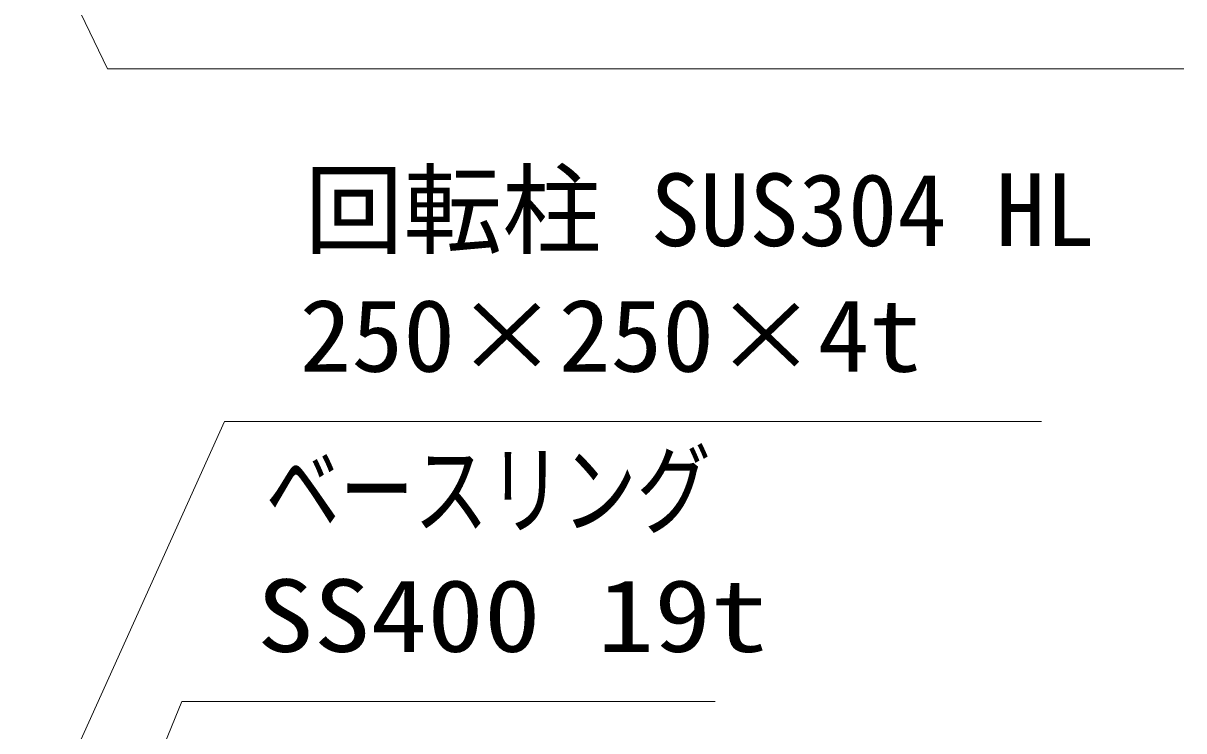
# Model space of a CAD drawing. Units: millimetres, scale not verified. Extents: x -11880 to 11880, y -8400 to 8400.
# Drawn here: x 5627 to 7567, y 1489 to 2671 of the extents above; entities that cross this region are included whole.
import ezdxf
from ezdxf.enums import TextEntityAlignment as Align

# ---------------------------------------------------------------- set-up
doc = ezdxf.new("R2010")
doc.units = ezdxf.units.MM
doc.header["$LTSCALE"] = 30
doc.layers.add('0-3_寸法線', color=4, linetype='Continuous', lineweight=18)
doc.styles.add('ＭＳ ゴシック', font='')
doc.styles.get('ＭＳ ゴシック').set_extended_font_data('MS Gothic')

# ---------------------------------------------------------------- blocks, each defined once
blk = doc.blocks.new('S41')
at = {"layer": '0-3_寸法線'}
for points in [[(5430056.6, 81902371.1), (5403306.2, 81902371.1), (5377691.9, 81839681.8), (5376557.2, 81836904.7)], [(5377229, 81839871), (5376557.2, 81836904.7), (5378154.8, 81839492.7)]]:
    blk.add_lwpolyline(points, dxfattribs=at)
at = {"layer": '0-3_寸法線', "color": 254, "style": 'ＭＳ ゴシック'}
for s, width, p in [('ベースリング', 0.75, (5407506.2, 81910071.6)), ('SS400 19t', 1.15, (5407074.2, 81903771.6))]:
    blk.add_text(s, height=3637, dxfattribs=dict(at, width=width)).set_placement(p, align=Align.BOTTOM_LEFT)
blk = doc.blocks.new('S51')
at = {"layer": '0-3_寸法線'}
blk.add_lwpolyline([(5453551.5, 81934085.3), (5399585.1, 81934085.3), (5380801.3, 81972992.2), (5379497, 81975693.9)], dxfattribs=at)
blk = doc.blocks.new('S56')
at = {"layer": '0-3_寸法線'}
blk.add_lwpolyline([(5446424.5, 81916412.4), (5405446.9, 81916412.4), (5380849.2, 81861938.9), (5379614.5, 81859204.7)], dxfattribs=at)
at = {"layer": '0-3_寸法線', "color": 254, "style": 'ＭＳ ゴシック'}
blk.add_text('回転柱 SUS304 HL', height=3637, dxfattribs=at).set_placement((5409455.9, 81924113), align=Align.BOTTOM_LEFT)
at = {"layer": '0-3_寸法線', "color": 254, "style": 'ＭＳ ゴシック', "width": 1.05}
blk.add_text('250×250×4t', height=3637, dxfattribs=at).set_placement((5409214.9, 81917813), align=Align.BOTTOM_LEFT)

msp = doc.modelspace()

# ---------------------------------------------------------------- block references
at = {"layer": '0-3_寸法線', "xscale": 0.03333333, "yscale": 0.03333333}
for name in ['S51', 'S56', 'S41']:
    msp.add_blockref(name, (-174218.27, -2728541.35), dxfattribs=at)

doc.saveas('drawing.dxf')
